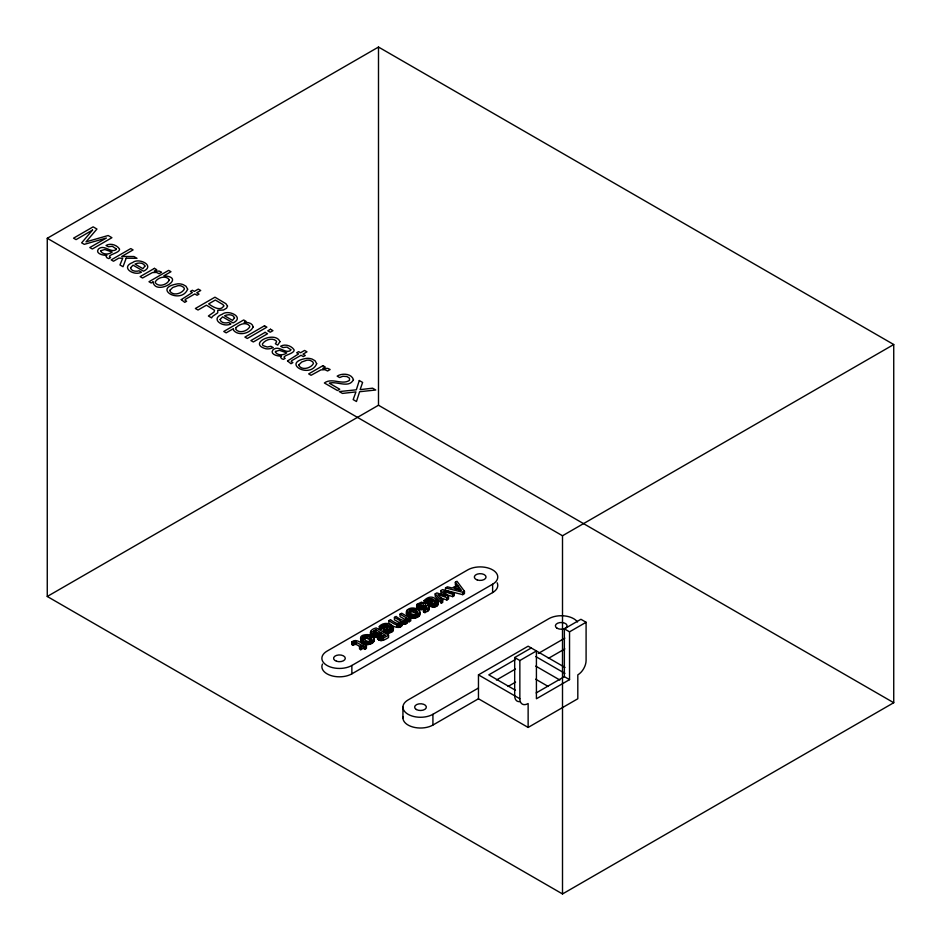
<?xml version="1.0" encoding="UTF-8"?>
<svg xmlns="http://www.w3.org/2000/svg" width="941" height="941" viewBox="0 0 941 941"><rect width="100%" height="100%" fill="white"/><g stroke="black" fill="none" stroke-linecap="round" stroke-linejoin="round"><path stroke-width="1.41" d="M423.097 602.969L419.474 604.122L419.474 606.51L423.097 605.357L423.097 602.969L421.58 602.087L417.157 604.251L416.828 606.122L419.815 607.474L426.085 606.674L426.508 609.227L418.686 609.697L416.828 608.521L417.157 606.651M385.598 624.636L388.998 625.471L383.269 628.788L383.269 631.176C387.033 634.563 395.514 632.834 393.032 626.588C389.892 622.33 382.646 622.401 379.317 626.459L379.317 628.847L380.623 629.6L382.599 627.823L385.598 627.024L385.598 624.636L381.587 626.177L380.623 627.212L380.623 629.6M393.032 626.588C393.75 631.505 385.928 631.199 383.269 628.788M438.035 601.428C437.259 605.804 430.825 605.075 428.061 602.922L433.789 599.617L430.39 598.782L427.379 599.582L425.403 601.358L425.403 603.746L424.109 602.993L424.109 600.605C435.906 588.337 446.328 613.026 428.061 605.322L428.061 602.922M438.024 604.487L437.377 600.064M377.506 636.092L378.129 634.258C370.742 637.022 366.908 630.164 376.188 627.929L388.562 635.081L388.562 637.469C385.692 639.457 379.964 642.738 377.506 638.48L377.506 636.092C379.964 640.351 385.692 637.069 388.562 635.081M377.506 638.48L377.576 635.222M373.848 638.527C369.495 649.172 350.699 634.457 368.131 634.634C385.516 639.786 360.403 652.266 360.579 638.174M419.757 612.026C418.18 617.555 407.124 616.626 406.571 610.98C409.653 605.569 421.744 607.862 419.674 615.108C416.757 620.272 405.253 618.496 406.477 611.662M419.674 615.108L419.568 611.332M360.579 640.562L361.015 639.21M406.477 614.061L406.924 610.309M402.03 622.495C399.854 628.447 391.75 622.636 388.88 620.601L388.88 622.989C391.597 627.424 404.536 630.517 401.819 621.648C404.007 622.554 408.359 621.46 407.406 618.425L409.112 619.413L410.758 618.46L410.758 620.848L409.112 621.801L407.406 620.813C408.359 623.848 404.007 624.942 401.819 624.036L402.03 624.883M362.814 637.092C370.331 649.29 376.788 630.964 362.814 637.092L362.814 639.48L366.52 638.104L371.166 640.233L371.166 637.845M373.142 631.482C372.871 634.716 378.6 633.681 380.282 632.305L375.765 629.694L373.142 631.482L373.142 633.869L375.765 632.081L379.152 634.034M419.474 604.122C417.404 608.756 427.014 602.922 428.79 606.557L428.484 610.65L424.85 612.626L423.474 611.838L423.474 609.45L426.696 607.968L426.508 606.839M423.474 609.45L424.85 610.238L428.967 607.392M379.741 634.069L379.399 635.622L381.152 636.657L385.516 635.316L381.387 632.94L379.741 634.069L379.741 636.457L381.387 635.328L383.457 636.516M371.072 633.505C368.707 637.139 375.965 637.963 378.129 636.645M425.403 603.746L428.837 601.37L432.037 601.381L432.037 598.994M409.641 609.803C406.206 612.72 414.181 615.873 416.628 613.873C419.992 610.968 412.076 607.851 409.641 609.803L409.641 612.191L408.723 612.979M360.638 646.902L355.992 644.326L352.851 645.103L351.722 644.444L351.722 642.056C355.322 638.351 360.274 642.256 363.544 644.291L364.685 643.632L365.92 644.35L365.92 646.738M351.722 644.444L352.828 643.562M352.851 645.103L352.851 642.715L355.145 641.786L361.897 645.244L359.521 646.608L359.521 648.996L360.756 649.713L363.132 648.349L364.943 649.384L366.425 648.349L366.425 645.949L364.779 645.008L365.92 644.35M364.943 649.384L364.943 646.996L366.425 645.949M47.262 238.285L378.494 47.05L893.738 344.524L893.738 702.715L562.506 893.95L47.262 596.476L47.262 238.285L562.506 535.758L893.738 344.524M47.262 596.476L378.494 405.242L893.738 702.715M388.88 620.601L390.539 619.648C392.279 621.166 400.795 627.118 400.537 620.907L394.444 617.39L394.444 619.778L400.537 623.295L400.537 620.907M394.444 617.39L396.102 616.437C397.843 617.955 406.394 623.907 406.112 617.684L400.031 614.167L400.031 616.555L406.112 620.072L406.112 617.684M400.031 614.167L401.678 613.214L410.758 618.46M454.291 593.324L452.68 594.253L443.658 591.348L448.539 596.641L446.893 597.594L437.977 594.618L442.729 600.005L442.729 602.393L441.317 603.205L435.189 596.253L435.189 593.865L436.847 592.912L445.811 595.853L440.953 590.536L442.611 589.584L454.291 593.324L454.291 595.712L452.68 596.641L444.952 594.147M445.505 587.913L447.398 586.819L452.174 588.019L457.42 584.984L455.362 582.22L456.985 581.279L464.454 591.266L464.454 593.653L462.713 594.653L445.505 590.301L445.505 587.913L462.713 592.265L464.454 591.266M458.22 586.031L453.997 588.478L461.443 590.336L458.22 586.031L458.22 588.431L459.831 590.583M390.162 626.236L386.163 628.553L388.527 629.376L390.586 628.917L391.432 627.706L390.162 626.236L390.162 628.623L391.056 629.388L391.056 627M434.954 600.382L430.943 602.687L433.319 603.51L435.365 603.063L436.212 601.84L434.954 600.382L434.954 602.769L435.848 603.534L435.848 601.146M456.103 589.642L458.22 588.431M388.163 629.776L390.162 628.623M432.942 603.922L434.954 602.769M359.521 646.608L360.756 647.326L363.132 645.949L364.943 646.996M441.317 603.205L441.317 600.817L442.729 600.005M440.529 597.864L446.893 599.982L448.539 599.041L448.539 596.641M351.863 665.475L492.614 584.22A17.561 10.139 0 0 0 492.614 569.87A17.561 10.139 0 0 0 467.783 569.87L327.021 651.137A17.561 10.139 0 0 0 327.021 665.475A17.561 10.139 0 0 0 351.863 665.475L351.863 673.85A17.561 10.139 0 0 1 330.667 675.462A17.561 10.139 0 0 1 322.481 664.052M351.863 673.85L492.614 592.583A17.561 10.139 0 0 0 497.166 582.785M536.147 692.941L564.365 676.65L564.365 628.847L580.915 619.284L586.09 622.272L586.09 660.523A11.704 6.763 -60 0 1 577.809 674.862L577.809 698.763L528.136 727.44L478.463 698.763L478.463 674.862L528.136 646.185L565.012 667.463M519.797 701.657A11.704 6.763 -60 0 1 514.68 695.775L514.68 657.536L531.242 647.973M515.445 659.476L488.802 674.862L515.445 690.247M514.68 657.536L519.855 660.523L536.417 650.96L536.417 698.763L569.54 679.637L569.54 631.834L586.09 622.272M577.48 621.977A17.561 10.139 0 0 0 548.838 618.696L408.076 699.963A17.561 10.139 0 0 0 408.076 714.301A17.561 10.139 0 0 0 432.919 714.301L478.463 688.012M538.252 653.477L564.823 638.151M496.425 680.025L515.445 669.039M403.089 716.56A17.561 10.139 0 0 0 412.734 726.981A17.561 10.139 0 0 0 432.919 725.052L478.463 698.763M548.38 658.394L564.823 648.902M508.069 686.448L515.597 682.107M409.641 612.191L412.429 611.603L417.075 613.732L417.075 611.344M423.474 611.838L425.026 611.297M564.365 628.847L569.54 631.834M535.747 656.547L564.929 673.391M564.365 676.65L569.54 679.637M424.109 600.605L425.403 601.358M535.747 666.11L559.848 680.025M535.664 679.202L548.203 686.448M478.463 674.862L519.855 698.763A11.704 6.763 -60 0 0 528.136 703.539L528.136 727.44M379.317 626.459L380.623 627.212M351.722 642.056L352.851 642.715M442.893 595.053L440.953 592.936L440.953 590.536M435.189 593.865L441.317 600.817M456.738 586.455L455.362 584.608L455.362 582.22M419.121 613.038L419.568 613.72M373.848 640.915L373.224 637.151M428.967 609.78L428.79 606.557M562.506 535.758L562.506 893.95M519.855 660.523L519.855 698.763M492.614 584.22L492.614 592.583M462.713 592.265L462.713 594.653M452.68 594.253L452.68 596.641M446.893 597.594L446.893 599.982M437.824 600.734L437.765 605.122M437.259 603.31L437.259 605.698M436.506 603.84L436.506 606.227M435.659 604.24L435.659 606.627M434.754 604.51L434.754 606.898M433.801 604.64L433.801 607.027M432.789 604.628L432.789 607.016M432.919 714.301L432.919 725.052M431.743 604.487L431.743 606.874M430.696 604.204L430.696 606.592M430.39 598.782L430.39 601.17M429.602 598.829L429.602 601.217M429.637 603.781L429.637 606.169M428.837 598.97L428.837 601.37M428.567 603.228L428.567 605.616M428.484 608.262L428.484 610.65M427.379 599.582L427.379 601.969M427.343 609.109L427.343 611.497M426.379 600.323L426.379 602.711M426.085 606.674L426.085 609.062M425.52 606.616L425.52 609.003M425.261 610.074L425.261 612.473M424.85 610.238L424.85 612.626M424.05 606.804L424.05 609.192M422.921 607.074L422.921 609.462M421.192 607.392L421.192 609.792M420.98 603.487L420.98 605.875M419.815 607.474L419.815 609.874M419.333 613.367L419.333 615.755M418.921 604.557L418.921 606.945M418.686 607.31L418.686 609.697M418.733 613.991L418.733 616.39M417.863 614.591L417.863 616.978M417.675 606.886L417.675 609.286M417.157 604.251L417.169 608.921M416.828 606.122L416.828 608.521M416.839 615.085L416.839 617.484M416.663 605.216L416.663 608.074M415.757 615.438L415.757 617.825M415.699 610.368L415.699 612.756M414.616 615.637L414.616 618.025M414.005 609.568L414.005 611.956M413.428 615.685L413.428 618.072M412.429 609.203L412.429 611.603M412.217 615.579L412.217 617.966M411.688 609.192L411.688 611.579M411.052 615.32L411.052 617.708M410.97 609.286L410.97 611.674M409.911 614.92L409.911 617.308M409.112 619.413L409.112 621.801M408.806 614.355L408.806 616.755M407.829 613.708L407.829 616.096M407.594 619.284L407.594 621.672M407.406 618.425L407.453 622.436M407.112 613.05L407.112 615.438M406.994 620.719L406.994 623.118M406.571 610.98L406.665 614.755M406.218 621.319L406.218 623.707M405.253 621.73L405.253 624.118M404.207 621.919L404.207 624.318M403.066 621.895L403.066 624.283M402.936 707.126L402.936 717.889M401.819 621.648L401.913 625.647M401.466 623.93L401.466 626.318M400.69 624.506L400.69 626.906M399.455 625.024L399.455 627.412M398.125 625.177L398.125 627.565M396.784 624.977L396.784 627.365M393.256 627.282L393.232 630.352M392.973 628.588L392.973 630.976M392.468 629.164L392.468 631.552M391.715 629.694L391.715 632.081M390.868 630.094L390.868 632.493M389.962 630.364L389.962 632.752M389.009 630.494L389.009 632.881M387.998 630.482L387.998 632.881M387.257 624.848L387.257 627.247M386.963 630.341L386.963 632.728M385.916 630.058L385.916 632.446M384.81 624.683L384.81 627.071M384.845 629.635L384.845 632.023M384.046 624.836L384.046 627.224M383.775 629.082L383.775 631.47M383.54 637.775L383.54 640.162M382.599 625.436L382.599 627.823M381.811 638.163L381.811 640.562M381.587 626.177L381.587 628.564M381.387 632.94L381.387 635.328M380.987 638.198L380.987 640.586M380.834 633.269L380.834 635.657M380.211 638.104L380.211 640.492M379.47 637.892L379.47 640.28M378.788 637.575L378.788 639.962M378.494 47.05L378.494 405.242M377.906 636.881L377.906 639.268M376.247 634.705L376.247 637.092M375.765 629.694L375.765 632.081M375.4 629.894L375.4 632.293M374.553 634.822L374.553 637.21M373.871 630.858L373.871 633.246M373.659 637.833L373.765 641.609M373.424 639.868L373.424 642.268M373.048 634.61L373.048 636.998M372.824 640.503L372.824 642.891M371.954 641.092L371.954 643.479M371.742 634.069L371.742 636.457M371.072 631.117L371.095 636.022M370.93 641.597L370.93 643.985M370.648 631.646L370.66 635.551M370.448 632.164L370.448 635.057M369.789 636.869L369.789 639.257M369.848 641.938L369.848 644.326M368.707 642.138L368.707 644.526M368.096 636.069L368.096 638.457M367.519 642.185L367.519 644.573M366.52 635.716L366.52 638.104M366.308 642.08L366.308 644.467M365.778 635.693L365.778 638.092M365.073 635.787L365.073 638.186M365.143 641.821L365.143 644.209M364.002 641.421L364.002 643.809M363.732 636.304L363.732 638.692M363.132 645.949L363.132 648.349M362.897 640.868L362.897 643.256M361.92 640.209L361.92 642.609M361.203 639.551L361.203 641.938M360.662 637.48L360.756 641.256M360.756 647.326L360.756 649.713M355.992 641.938L355.992 644.326M355.145 641.786L355.145 644.173M354.322 641.868L354.322 644.256M353.545 642.197L353.545 644.585M279.924 341.701L277.701 345.088L275.372 343.736L276.595 341.912L276.254 340.96C272.243 337.301 265.409 339.748 262.574 343.7A4.164 2.4 0 0 0 263.139 345.618L267.232 347.041L270.949 346.288L273.278 347.641L270.114 348.652A6.928 3.999 0 0 1 265.691 348.723C247.095 343.336 275.631 330.362 279.924 341.701M181.272 299.626L184.742 302.355L186.636 301.261L184.965 300.179L185.459 299.309L194.787 293.933L197.069 295.251L199.022 294.11L196.74 292.792L200.727 290.498L198.304 289.099L194.316 291.392L192.387 290.275L190.423 291.416L192.352 292.533L181.272 299.626M287.523 360.968L291.004 363.708L292.898 362.614L291.228 361.532L291.722 360.662L301.049 355.275L303.32 356.592L305.284 355.463L303.002 354.145L306.989 351.84L304.566 350.44L300.579 352.746L298.638 351.628L296.686 352.757L298.615 353.875L287.523 360.968M130.576 267.75C131.011 271.337 136.257 271.726 139.056 270.808L141.409 272.172C134.14 276.36 119.801 267.432 132.716 262.504C138.927 257.399 155.5 265.68 143.502 271.196L133.046 265.15L130.576 267.75M220.147 319.47C220.57 323.045 225.816 323.433 228.616 322.516L230.98 323.88C223.699 328.068 209.361 319.14 222.276 314.212C228.487 309.107 245.06 317.388 233.074 322.904L222.605 316.858L220.147 319.47M116.143 248.847L116.072 249.636C110.803 253.458 103.957 243.719 98.334 249.153C94.935 253.647 103.698 255.74 106.909 255.234L106.004 256.246L106.933 257.787L108.827 258.61L110.591 257.575C105.427 255.164 119.201 253.305 119.542 249.565L119.413 248.859C116.602 244.825 110.45 242.907 106.039 245.46L108.274 246.754L112.332 246.295L116.143 248.847M290.722 349.629L290.651 350.428C285.382 354.251 278.536 344.5 272.914 349.946C269.502 354.439 278.277 356.533 281.488 356.027L280.583 357.027L281.512 358.58L283.406 359.391L285.17 358.368C280.006 355.957 293.78 354.098 294.121 350.358L293.992 349.652C291.181 345.618 285.029 343.7 280.618 346.253L282.853 347.547L286.911 347.088L290.722 349.629M169.921 290.263L169.839 290.981C172.862 296.368 182.154 293.663 184.448 288.922L183.683 287.346L181.531 286.076A4.623 2.67 0 0 0 177.778 285.735L172.732 287.487L169.921 290.263M298.967 364.767L298.873 365.473C301.896 370.872 311.189 368.166 313.482 363.414L312.73 361.838L310.565 360.579A4.623 2.67 0 0 0 306.813 360.227L301.767 361.991L298.967 364.767M227.522 306.072L226.581 308.201L223.417 310.012L217.759 310.307L217.712 312.847L212.431 316.447L211.643 317.893L208.384 316.011L214.101 311.977L214.489 310.248L206.432 305.178L198.022 310.024L195.375 308.495L214.96 297.191L225.911 303.696L227.522 306.072M169.286 279.947C167.439 284.723 158.735 287.511 155.312 282.759L155.265 281.888C157.653 277.43 166.404 274.866 169.286 279.947M153.03 281.947C155.653 296.439 187.459 277.289 163.875 275.819L170.98 271.714L168.651 270.373L148.984 281.724L151.207 282.994L153.03 281.947M187.647 289.193C181.048 305.202 151.266 287.911 177.778 283.841A8.34 4.811 0 0 1 183.224 284.676L186.036 286.264L187.647 289.193M316.682 363.697C310.095 379.705 280.3 362.403 306.813 358.333A8.34 4.811 0 0 1 312.259 359.168L315.07 360.768L316.682 363.697M100.946 250.671L100.805 251.4C103.251 254.929 109.027 254.658 112.167 252.07L104.792 249.506L100.946 250.671M275.525 351.464L275.384 352.193C277.83 355.722 283.606 355.451 286.746 352.863L279.371 350.299L275.525 351.464M144.949 266.068L142.95 268.667L135.01 264.092C138.021 262.539 143.526 262.292 144.949 266.068M234.509 317.776L232.509 320.375L224.581 315.8C227.581 314.247 233.086 314 234.509 317.776M223.793 305.919C220.559 311.965 212.301 306.484 208.643 303.896L215.336 300.038L222.935 304.543L223.793 305.919M353.451 379.682C348.911 388.798 336.784 380.74 329.315 383.21L339.748 389.233L337.478 390.539L324.363 382.975C332.126 377.27 342.03 385.422 349.499 380.352L349.464 378.164L346.958 376.565L342.936 376.259L339.595 377.541L337.16 376.129C342.042 372.942 351.511 373.436 353.451 379.682M253.105 327.092C250.035 333.643 238.367 336.29 233.509 330.256L233.462 328.632L226.169 332.855L223.758 331.467L243.672 319.964L246.013 321.316L244.119 322.41C247.448 322.104 252.823 322.963 253.105 327.092M359.297 380.517L356.321 389.821L339.266 391.574L342.465 393.42L355.945 391.903L353.169 399.607L356.463 401.501L359.615 391.727L375.741 390.009L372.577 388.186L360.121 389.645L362.614 382.434L359.297 380.517M126.188 258.234L123.024 266.726L119.954 264.962L122.706 258.222L118.848 258.128L113.485 261.222L111.179 259.892L130.775 248.577L133.081 249.918L121.707 256.481L133.928 256.528L136.998 258.305L126.188 258.234M236.085 327.586L235.744 329.303C239.249 333.82 247.154 331.244 249.718 326.95L249.694 326.08C246.389 321.551 239.296 324.175 236.085 327.586M92.536 230.051L81.644 242.837L84.267 244.354L106.38 238.038L89.807 247.554L92.324 249L111.92 237.697L108.156 235.521L86.007 241.861L96.935 229.051L93.135 226.852L73.551 238.167L76.08 239.626L92.536 230.051M154.43 268.373L140.15 276.619L142.55 277.995L152.442 272.572L156.488 272.443L159.1 273.69L161.629 272.231L159.323 271.126L154.242 271.114L156.712 269.679L154.43 268.373M264.492 325.786L244.895 337.09L247.307 338.478L266.891 327.162L264.492 325.786M265.115 332.349L250.906 340.56L253.341 341.971L267.562 333.761L265.115 332.349M270.49 329.244L267.773 330.82L270.208 332.22L272.937 330.656L270.49 329.244M322.939 365.661L308.66 373.906L311.059 375.283L320.952 369.86L324.998 369.731L327.609 370.989L330.138 369.519L327.833 368.413L322.751 368.401L325.221 366.978L322.939 365.661M416.357 709.514A5.858 3.376 0 0 0 426.155 707.997A5.858 3.376 0 0 0 418.98 703.868A5.858 3.376 0 0 0 416.357 709.514M557.119 628.259A5.858 3.376 0 0 0 566.905 626.741A5.858 3.376 0 0 0 559.742 622.601A5.858 3.376 0 0 0 557.119 628.259M336.513 661.241A5.858 3.376 0 0 0 345.3 658.312A5.858 3.376 0 0 0 336.513 655.383A5.858 3.376 0 0 0 336.513 661.241M477.275 579.974A5.858 3.376 0 0 0 486.05 577.045A5.858 3.376 0 0 0 477.275 574.116A5.858 3.376 0 0 0 477.275 579.974"/></g></svg>
